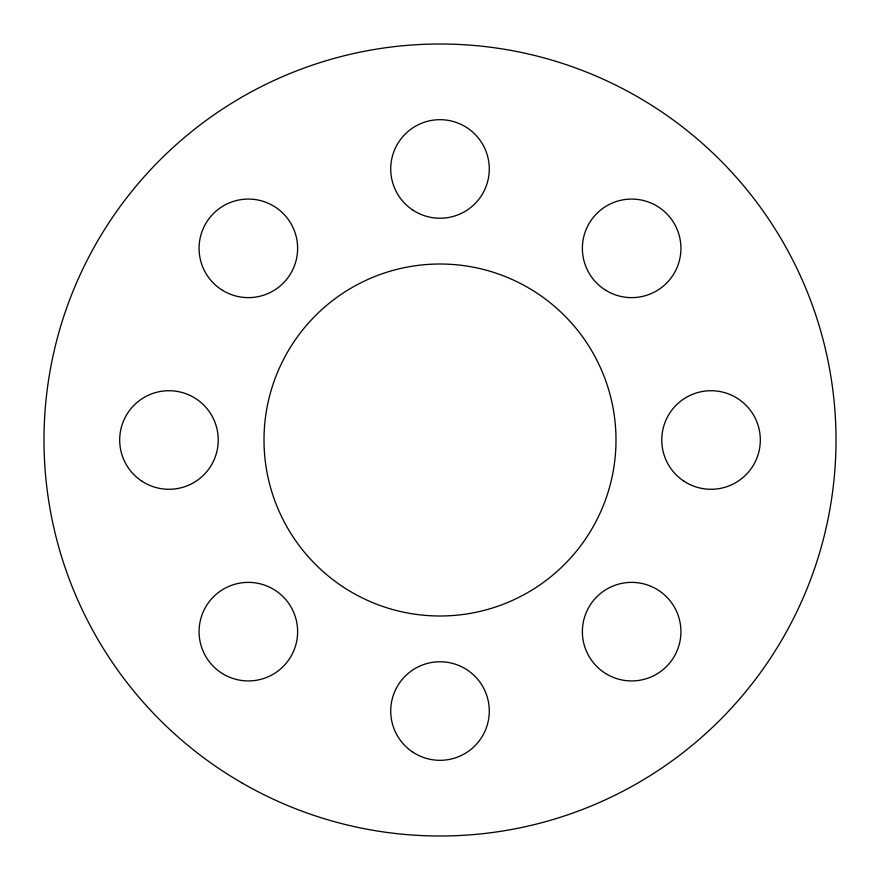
<?xml version="1.0" encoding="UTF-8"?>
<svg xmlns="http://www.w3.org/2000/svg" width="880" height="880" viewBox="0 0 880 880"><rect width="100%" height="100%" fill="white"/><g stroke="black" fill="none" stroke-linecap="round" stroke-linejoin="round"><path stroke-width="1.32" d="M342.606 586.597A176 176 0 0 0 615.648 451.055A176 176 0 0 0 361.746 282.359A176 176 0 0 0 342.606 586.597M242 782.947A396 396 0 0 0 836 440A396 396 0 0 0 242 97.053A396 396 0 0 0 242 782.947M605.759 290.279A49.28 49.28 0 0 0 680.911 249.799A49.28 49.28 0 0 0 608.289 204.963A49.28 49.28 0 0 0 605.759 290.279M683.848 481.096A49.28 49.28 0 0 0 760.232 443.003A49.28 49.28 0 0 0 689.051 395.901A49.28 49.28 0 0 0 683.848 481.096M605.759 673.585A49.28 49.28 0 0 0 680.911 633.116A49.28 49.28 0 0 0 608.289 588.269A49.28 49.28 0 0 0 605.759 673.585M412.808 752.136A49.28 49.28 0 0 0 489.192 714.043A49.28 49.28 0 0 0 418.011 666.941A49.28 49.28 0 0 0 412.808 752.136M222.453 673.585A49.28 49.28 0 0 0 297.605 633.116A49.28 49.28 0 0 0 224.983 588.269A49.28 49.28 0 0 0 222.453 673.585M141.768 481.096A49.28 49.28 0 0 0 218.152 443.003A49.28 49.28 0 0 0 146.971 395.901A49.28 49.28 0 0 0 141.768 481.096M222.453 290.279A49.28 49.28 0 0 0 297.605 249.799A49.28 49.28 0 0 0 224.983 204.963A49.28 49.28 0 0 0 222.453 290.279M412.808 210.056A49.28 49.28 0 0 0 489.192 171.963A49.28 49.28 0 0 0 418.011 124.861A49.28 49.28 0 0 0 412.808 210.056"/></g></svg>
